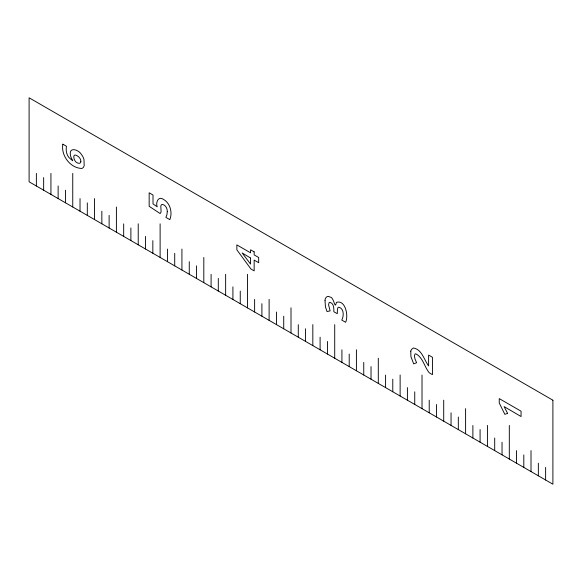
<?xml version="1.0" encoding="UTF-8"?>
<svg xmlns="http://www.w3.org/2000/svg" width="582" height="582" viewBox="0 0 582 582"><rect width="100%" height="100%" fill="white"/><g stroke="black" fill="none" stroke-linecap="round" stroke-linejoin="round"><path stroke-width="0.87" d="M545.625 467.411L545.625 480.012M538.35 463.207L538.35 475.807M531.01 450.57L531.01 471.573M523.807 454.891L523.807 467.411M516.525 450.606L516.525 463.207M509.315 425.442L509.315 459.045M502.04 442.24L502.04 454.848M494.7 438.006L494.7 450.606M487.425 425.406L487.425 446.409M480.085 429.567L480.085 442.167M472.882 425.493L472.882 438.006M465.6 408.608L465.6 433.808M458.325 417.003L458.325 429.603M451.05 412.805L451.05 425.406M443.71 400.169L443.71 421.172M436.507 404.49L436.507 417.01M429.225 400.205L429.225 412.805M422.015 375.041L422.015 408.644M414.74 391.839L414.74 404.439M407.4 387.605L407.4 400.205M400.125 375.004L400.125 396.007M392.785 379.166L392.785 391.766M385.582 375.092L385.582 387.605M378.3 358.206L378.3 383.407M371.025 366.602L371.025 379.202M363.75 362.404L363.75 375.004M356.41 349.767L356.41 370.77M349.207 354.089L349.207 366.609M341.925 349.804L341.925 362.404M334.715 324.64L334.715 358.243M327.44 341.438L327.44 354.038M320.1 337.204L320.1 349.804M312.825 324.603L312.825 345.606M305.485 328.765L305.485 341.365M298.282 324.691L298.282 337.204M291 307.798L291 333.006M283.725 316.201L283.725 328.801M276.45 312.003L276.45 324.603M269.11 299.366L269.11 320.362M261.907 303.688L261.907 316.201M254.625 299.403L254.625 312.003M247.525 274.304L247.525 307.907M240.25 291.102L240.25 303.702M232.916 286.868L232.916 299.468M225.641 274.268L225.641 295.263M218.301 278.429L218.301 291.029M211.091 274.348L211.091 286.868M203.816 257.462L203.816 282.663M196.541 265.865L196.541 278.465M189.266 261.667L189.266 274.268M181.926 249.031L181.926 270.026M174.716 253.352L174.716 265.865M167.441 249.067L167.441 261.667M160.115 223.837L160.115 257.433M152.84 240.635L152.84 253.235M145.5 236.401L145.5 249.001M138.225 223.801L138.225 244.796M130.885 227.962L130.885 240.562M123.682 223.881L123.682 236.401M116.4 206.996L116.4 232.196M109.125 215.398L109.125 227.999M101.85 211.201L101.85 223.801M94.51 198.557L94.51 219.56M87.307 202.885L87.307 215.398M80.025 198.593L80.025 211.201M72.75 173.392L72.75 206.996M65.475 190.198L65.475 202.798M58.135 185.956L58.135 198.557M50.932 173.4L50.932 194.483M43.65 177.597L43.65 190.198M36.375 173.392L36.375 185.993M325.018 300.567L325.454 306.947L327.026 311.523L330.118 310.912L328.568 304.786L329.165 302.516L329.921 302.298C333.959 303.36 333.93 308.358 333.835 311.719L337.276 313.705L337.436 309.268L337.902 307.711L338.746 307.143C344.18 308.511 343.962 316.048 341.794 320.085L345.613 322.29C348.705 316.193 345.555 299.359 336.374 302.371C334.737 310.817 334.315 297.038 329.987 297.024C327.419 295.016 324.829 297.911 325.018 300.567M167.281 211.673L166.903 214.838L165.885 217.377L169.82 219.647C172.672 212.634 170.315 203.242 163.484 199.379C158.428 195.53 155.394 202.645 157.242 206.806L153.015 203.911L153.015 195.035L149.159 192.802L149.159 206.29L160.13 213.558L161.098 212.03L160.814 205.926L161.425 204.726L162.443 204.377C165.725 205.097 167.398 208.545 167.281 211.673M62.863 144.183C60.768 155.561 70.487 168.373 82.033 168.445L83.379 167.427L84.194 165.695L83.975 159.512A8.665 5.005 60 0 0 81.4 154.405C78.468 149.436 68.414 146.388 70.502 155.598C71.382 159.985 75.915 163.549 68.931 157.54C66.355 154.426 65.773 150.141 66.457 146.264L62.863 144.183M410.79 351.164L410.921 356.62L413.686 363.896L416.617 362.732L414.981 358.949L414.406 355.813L415.039 353.987L415.839 353.827C422.947 357.421 424.474 367.046 429.269 372.822L432.433 374.655L432.433 357.283L428.607 355.078L428.607 365.903C424.103 360.011 421.95 349.331 413.409 347.978L411.343 349.564L410.79 351.164M80.869 161.323L80.571 162.625L79.676 163.309C76.3 163.717 73.885 160.21 73.798 157.14A3.674 2.124 60 0 1 75.755 155.132C78.41 156.041 80.811 158.384 80.869 161.323M507.613 413.366L504.834 414.333L499.24 402.984L499.24 398.605L521.065 411.205L521.065 416.53L504.092 406.592L507.613 413.366M552.9 400.205L29.1 97.791L29.1 181.795L552.9 484.209L552.9 400.205M254.152 251.861L250.566 249.787L250.566 252.821L236.852 244.906L236.852 249.816L250.944 269L254.152 270.856L254.152 260.096L258.677 262.708L258.677 257.506L254.152 254.894L254.152 251.861M250.566 258.03L242.134 252.937L250.566 264.097L250.566 258.03"/></g></svg>
